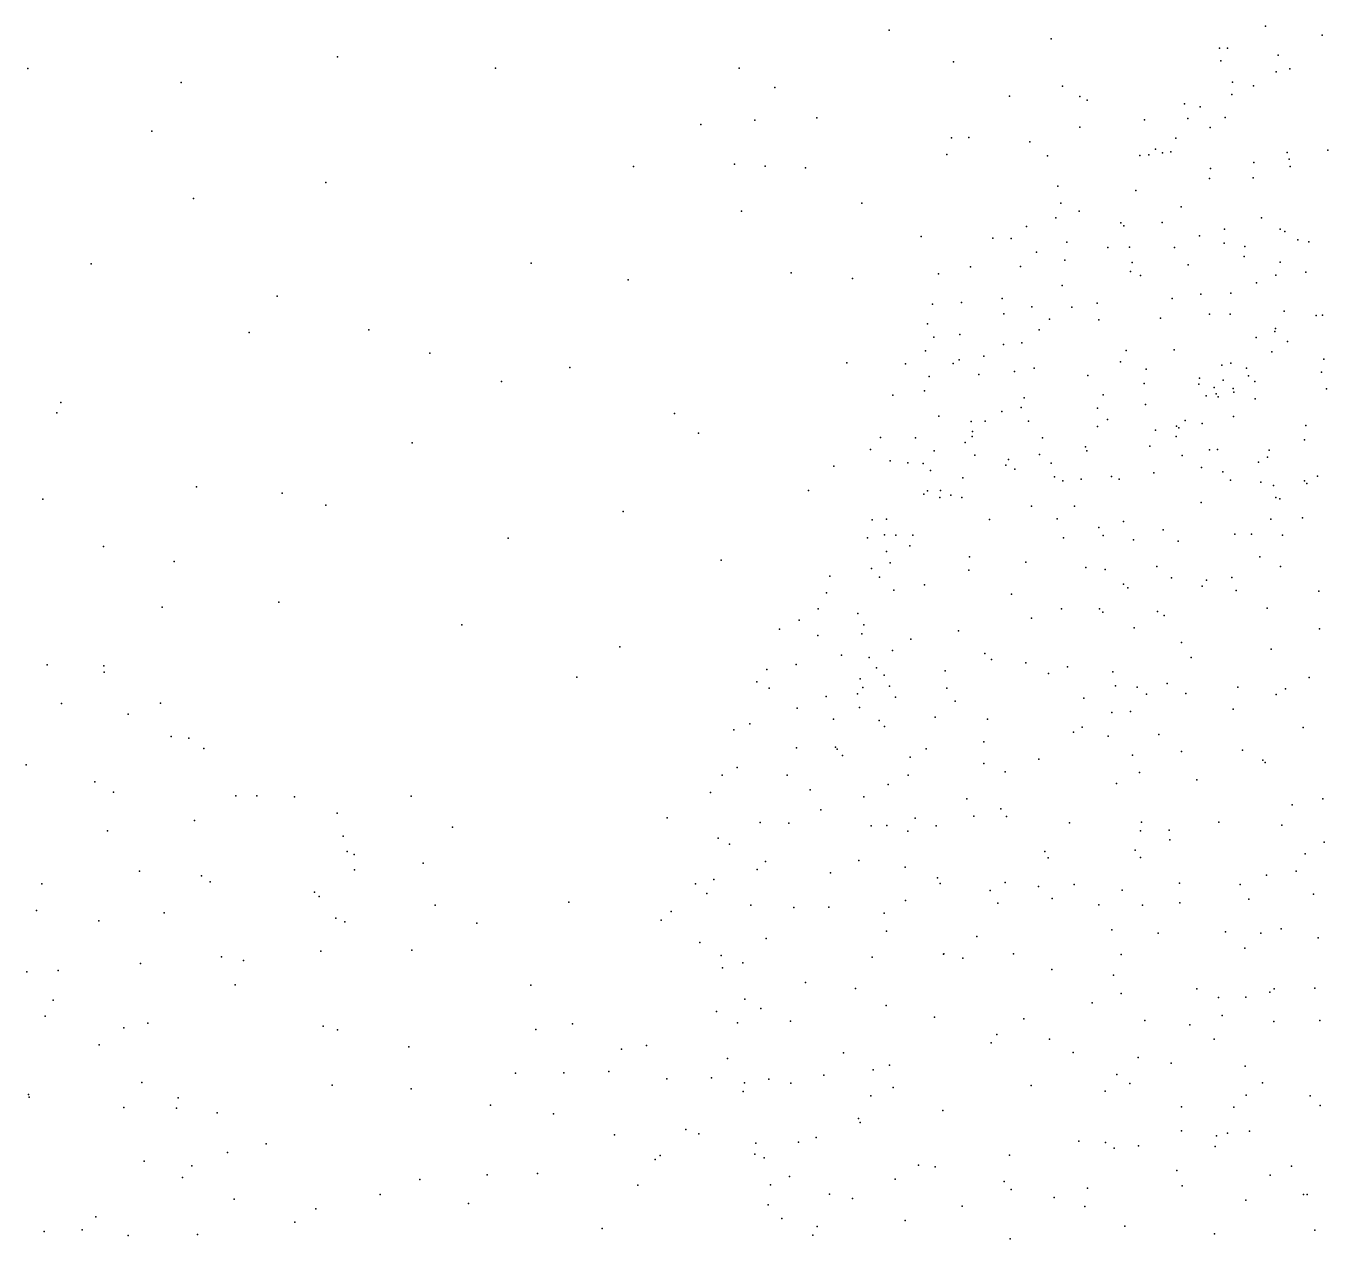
# Model space of a CAD drawing. Header units: metres. Extents: x -24.3 to 24.3, y -27.7 to 27.7.
# Drawn here: x -6.105 to -3.338, y -10.324 to -7.747 of the extents above; entities that cross this region are included whole.
import ezdxf

# ---------------------------------------------------------------- set-up
doc = ezdxf.new("R2010")
doc.units = ezdxf.units.M

msp = doc.modelspace()

# ---------------------------------------------------------------- linework, layer by layer
for p in [(-4.2708, -7.7557, -2.8026), (-3.4711, -7.7468, 18.2928), (-3.351, -7.766, 17.1645), (-3.9268, -7.774, -4.8503), (-3.569, -7.7938, 17.8286), (-3.5521, -7.7937, 17.666), (-5.443, -7.8121, 17.9273), (-4.1341, -7.823, -5.7727), (-3.5658, -7.8209, 18.2014), (-3.4443, -7.809, 0.0417), (-6.1014, -7.8372, 17.7065), (-5.1071, -7.8364, -6.6055), (-4.5896, -7.8363, -2.0824), (-3.4489, -7.844, 17.3501), (-3.4198, -7.8378, 18.5282), (-5.7752, -7.8668, -6.5606), (-4.5141, -7.8775, -6.298), (-3.9025, -7.8745, -3.731), (-3.5415, -7.8662, 18.376), (-3.4964, -7.8737, 17.5043), (-4.015, -7.896, -5.4839), (-3.8655, -7.8965, -4.3139), (-3.8503, -7.9041, -4.6858), (-3.6433, -7.9119, 18.2672), (-3.5429, -7.8926, 18.5062), (-3.61, -7.9182, 17.9421), (-4.6712, -7.956, -1.7024), (-4.5567, -7.9469, 17.9075), (-4.4243, -7.9418, -2.2797), (-3.8656, -7.9619, -3.4962), (-3.728, -7.946, 17.5572), (-3.6363, -7.943, 18.4073), (-3.5886, -7.9625, 17.7794), (-3.557, -7.9413, 17.6572), (-5.8378, -7.9704, 17.7603), (-4.1384, -7.9845, 17.7266), (-4.1014, -7.9833, -5.9946), (-3.9721, -7.993, -3.1421), (-3.662, -7.9848, 18.5834), (-4.1485, -8.0199, -2.6465), (-3.9342, -8.0225, 17.6227), (-3.7385, -8.0216, 18.6675), (-3.7189, -8.0207, 18.2332), (-3.7053, -8.0083, -0.2037), (-3.69, -8.0162, 18.1141), (-3.6725, -8.014, 18.7776), (-3.4254, -8.0156, 18.8826), (-3.3385, -8.0108, 17.1544), (-4.8141, -8.045, -6.6759), (-4.5995, -8.0406, -1.4615), (-4.5345, -8.0444, -1.9358), (-4.4485, -8.0484, -1.1345), (-3.5879, -8.0492, 18.9153), (-3.4958, -8.0365, 17.5374), (-3.4212, -8.0298, -0.0253), (-3.4186, -8.0449, 17.3626), (-3.5903, -8.0708, 17.7207), (-3.4976, -8.0693, 19.0129), (-5.4678, -8.079, 17.8231), (-3.9123, -8.0869, 18.6097), (-3.747, -8.0964, 18.9194), (-5.749, -8.1133, -6.6824), (-4.3289, -8.1233, 17.7393), (-3.9063, -8.1233, -0.398), (-3.6506, -8.1311, 19.0744), (-4.5846, -8.1399, -6.6434), (-3.9168, -8.1541, 18.8236), (-3.8674, -8.1403, 18.1901), (-3.4796, -8.1546, 17.5343), (-3.9788, -8.1728, -5.9675), (-3.7784, -8.1649, 18.0098), (-3.7723, -8.171, -5.1306), (-3.6905, -8.1641, 17.4199), (-3.5583, -8.1781, 19.2312), (-3.4403, -8.1785, 19.3079), (-3.4304, -8.1835, 19.4363), (-4.2029, -8.1937, -2.3273), (-4.0507, -8.1978, 18.4774), (-4.0114, -8.1984, 18.3491), (-3.8931, -8.2059, -5.6896), (-3.6115, -8.1928, 17.7717), (-3.5594, -8.2085, 19.3845), (-3.5154, -8.2151, 19.6702), (-3.4023, -8.201, 19.8635), (-3.3788, -8.205, 20.0131), (-3.958, -8.2271, 18.2106), (-3.8061, -8.2172, -2.9703), (-3.76, -8.2168, 19.1462), (-3.6644, -8.2172, -4.05), (-3.5169, -8.2367, 19.8888), (-5.9667, -8.2518, -6.6565), (-5.0314, -8.2508, 17.823), (-4.479, -8.2712, -1.3144), (-4.0984, -8.2585, 18.5932), (-3.9917, -8.2575, 18.9254), (-3.8973, -8.2442, 19.0589), (-3.7578, -8.2683, 19.2735), (-3.7542, -8.2494, -3.2275), (-3.6355, -8.2544, 19.7532), (-3.44, -8.2485, 17.4695), (-3.3858, -8.2698, 20.3607), (-4.8256, -8.286, -6.8236), (-4.3486, -8.2829, -6.6238), (-4.1663, -8.2733, -6.4045), (-3.9033, -8.298, 18.0258), (-3.737, -8.2765, 19.5143), (-3.4906, -8.2925, -0.1566), (-3.4496, -8.2762, 20.2227), (-5.5716, -8.3207, -6.8284), (-4.0306, -8.326, 18.182), (-3.6695, -8.3254, 17.7736), (-3.6085, -8.3166, -3.8013), (-3.5448, -8.3145, 20.1202), (-4.1791, -8.3379, -0.8148), (-4.117, -8.334, 18.721), (-3.9681, -8.3435, 19.2103), (-3.8828, -8.344, 19.3855), (-3.8287, -8.3358, 17.9102), (-3.4317, -8.3526, 20.4697), (-4.1894, -8.3796, 18.6017), (-4.0274, -8.358, 19.0857), (-3.9304, -8.3695, -0.462), (-3.8251, -8.3713, 19.7201), (-3.694, -8.3678, -0.295), (-3.5905, -8.3589, -4.2464), (-3.5461, -8.359, 20.25), (-3.3634, -8.3617, 21.1565), (-3.3499, -8.361, 21.7034), (-5.6311, -8.3977, 17.6653), (-5.3767, -8.3923, -6.9173), (-4.1763, -8.4078, 18.3758), (-4.121, -8.4023, 18.2543), (-3.9524, -8.3922, 17.4464), (-3.4913, -8.4087, 17.5952), (-3.4513, -8.3955, 20.5919), (-3.4501, -8.3894, 21.3811), (-4.1937, -8.4369, 18.7918), (-4.0278, -8.4236, 18.0525), (-3.9892, -8.4196, 19.3393), (-3.7676, -8.4364, 17.3376), (-3.6654, -8.435, 20.1935), (-3.4242, -8.4172, 21.0321), (-5.2468, -8.4417, 17.7272), (-4.3607, -8.4626, -6.7554), (-4.2364, -8.4646, 18.4627), (-4.1348, -8.464, -6.5409), (-4.1224, -8.4561, 19.0406), (-4.0695, -8.4485, -2.099), (-3.7795, -8.4604, 17.8098), (-3.545, -8.4631, 21.4006), (-3.4577, -8.4391, 20.7759), (-3.3474, -8.4543, 21.8774), (-4.9496, -8.4724, 17.7385), (-4.1859, -8.4915, -1.7753), (-4.0804, -8.4874, 19.2002), (-4.0047, -8.481, 19.5288), (-3.9631, -8.4735, 19.6937), (-3.849, -8.4896, 19.9894), (-3.725, -8.4758, -2.5946), (-3.5639, -8.4677, -3.3482), (-3.5114, -8.4735, -3.6388), (-3.5077, -8.4902, 16.9275), (-3.3522, -8.4821, 17.436), (-5.0946, -8.5024, -7.0095), (-3.7293, -8.5062, -5.7757), (-3.6128, -8.5074, -5.2008), (-3.6116, -8.4948, 20.4486), (-3.58, -8.5149, 21.5782), (-3.5614, -8.499, 21.2727), (-3.5398, -8.5171, 20.8366), (-3.4941, -8.5019, -3.8606), (-3.3413, -8.5176, 21.9836), (-6.0312, -8.5466, 17.5105), (-4.2629, -8.5312, 18.6812), (-4.1955, -8.5217, 18.3127), (-3.9838, -8.5365, -6.397), (-3.8162, -8.5306, 20.1414), (-3.5972, -8.5324, 20.6743), (-3.5763, -8.5282, 17.6268), (-3.572, -8.5347, 21.1081), (-3.5385, -8.525, -3.1334), (-3.493, -8.5387, 21.9162), (-6.0393, -8.5687, -6.7563), (-4.7274, -8.5703, -6.9636), (-4.1652, -8.5754, 18.1915), (-4.0315, -8.5659, 19.748), (-3.9905, -8.5571, 19.8845), (-3.828, -8.5584, -0.5118), (-3.7259, -8.5506, 20.3641), (-4.0965, -8.5872, 19.4855), (-4.0671, -8.5865, -0.9054), (-3.9751, -8.5865, 17.9154), (-3.8281, -8.5975, -6.1723), (-3.8067, -8.583, 17.793), (-3.6601, -8.5973, 21.6889), (-3.6555, -8.6005, 21.1917), (-3.6417, -8.5848, 20.7747), (-3.606, -8.5911, 21.8223), (-3.539, -8.5767, -4.9112), (-3.3853, -8.5953, 17.4836), (-4.6759, -8.6117, 17.6181), (-4.2896, -8.6213, 18.453), (-4.2151, -8.6217, 19.0286), (-4.0945, -8.6189, -1.5127), (-4.0936, -8.6082, 19.6131), (-3.9451, -8.6221, 17.3299), (-3.7048, -8.6058, 17.7105), (-3.6614, -8.6189, 21.0074), (-3.3882, -8.6259, 22.0612), (-5.2848, -8.6323, -7.0537), (-4.3104, -8.6465, 18.6402), (-4.1752, -8.6491, 19.2683), (-4.1096, -8.6316, -1.2801), (-4.0892, -8.6585, 19.8882), (-3.9517, -8.6571, 20.3286), (-3.8535, -8.641, 20.4174), (-3.8508, -8.6496, 20.5519), (-3.7171, -8.6397, 21.3647), (-3.5899, -8.6475, 21.9545), (-3.5733, -8.6465, -2.5064), (-3.4637, -8.6479, -2.8257), (-4.3883, -8.682, -6.8895), (-4.2689, -8.6703, 18.8676), (-4.2314, -8.6752, 18.2712), (-4.1985, -8.6764, 19.1415), (-4.0233, -8.6802, 20.4329), (-4.0172, -8.668, 20.0746), (-3.9265, -8.6759, -1.7891), (-3.6481, -8.6593, 16.9606), (-3.607, -8.6851, 17.6319), (-3.486, -8.6734, 17.5648), (-3.4671, -8.6625, -4.4408), (-4.1832, -8.6909, 19.405), (-4.1143, -8.7071, 20.5284), (-4.0038, -8.6884, 20.6186), (-3.9199, -8.7046, 17.8414), (-3.9019, -8.7134, -0.7763), (-3.8628, -8.7094, 20.9033), (-3.7983, -8.7038, 17.7524), (-3.7825, -8.7094, 21.1786), (-3.7082, -8.6959, 21.79), (-3.5621, -8.6943, -5.3288), (-3.5458, -8.7117, 16.7348), (-3.3887, -8.7133, -3.7469), (-3.3607, -8.7033, -3.298), (-5.7426, -8.7258, -6.9649), (-5.561, -8.7395, 17.5573), (-4.4421, -8.7336, 17.4865), (-4.1971, -8.7413, 19.54), (-4.1897, -8.7347, -6.7665), (-4.162, -8.7339, 20.3803), (-3.4812, -8.716, 22.0835), (-3.4545, -8.7228, 16.4058), (-3.3831, -8.7185, 17.4753), (-6.0693, -8.7524, 17.4291), (-5.4678, -8.7648, -7.0618), (-4.1634, -8.7488, 19.9283), (-4.1401, -8.7433, 20.088), (-4.1168, -8.7489, 20.6976), (-3.9682, -8.7673, 20.9235), (-3.8769, -8.7667, -6.409), (-3.6082, -8.7592, 22.0032), (-3.449, -8.7483, -4.6642), (-3.4406, -8.7516, 16.095), (-4.8362, -8.7783, -7.1091), (-4.3068, -8.7958, 18.4592), (-4.2765, -8.7946, 18.9129), (-4.0578, -8.7956, 17.9883), (-3.9142, -8.7939, -1.5021), (-3.4596, -8.7947, -4.9463), (-3.3926, -8.792, -4.1689), (-3.8256, -8.8125, 21.3523), (-3.7728, -8.7994, 21.7468), (-3.6885, -8.8173, -0.5991), (-5.0805, -8.8347, 17.5681), (-4.3172, -8.8342, 18.755), (-4.2806, -8.8279, 20.6185), (-4.2564, -8.8286, 19.1467), (-4.2268, -8.8511, 19.86), (-4.2205, -8.8288, 20.7551), (-3.9006, -8.8339, -1.2292), (-3.8163, -8.8295, 21.5241), (-3.7515, -8.8388, 17.7149), (-3.6568, -8.8414, -6.0013), (-3.5365, -8.8267, -2.1274), (-3.5013, -8.8263, -0.4006), (-3.4348, -8.8284, 15.6256), (-5.9401, -8.8529, -6.9166), (-4.2769, -8.8636, 20.0418), (-4.1003, -8.8743, 20.955), (-3.4835, -8.8744, 22.183), (-5.7904, -8.8846, 17.4466), (-4.6282, -8.8819, -7.0879), (-4.3087, -8.8993, 18.9592), (-4.2686, -8.8876, 19.697), (-4.1018, -8.9033, 18.0641), (-3.9805, -8.8859, 21.0643), (-3.8531, -8.8974, 21.4307), (-3.812, -8.9013, 16.9014), (-3.7023, -8.8954, 21.9794), (-3.4394, -8.8952, 15.4145), (-4.3971, -8.9155, 20.3789), (-4.2911, -8.9179, 19.3109), (-4.1959, -8.9338, 18.2298), (-3.7728, -8.9325, -0.8206), (-3.6708, -8.9193, -1.6473), (-3.5963, -8.9241, 17.6187), (-3.5426, -8.9182, 15.8732), (-4.4043, -8.9511, 20.2003), (-4.2607, -8.9453, 18.3958), (-4.011, -8.9543, 17.9453), (-3.7635, -8.9403, -1.4228), (-3.6057, -8.9371, 16.262), (-3.5339, -8.9459, -1.8378), (-3.3582, -8.9475, -4.5524), (-5.8159, -8.9813, -7.0514), (-5.5677, -8.9712, 17.4706), (-4.422, -8.9852, 20.6848), (-3.9046, -8.9852, 21.3046), (-3.8241, -8.9853, 21.78), (-3.7005, -8.9907, 17.7045), (-3.4677, -8.9838, -5.4054), (-4.4624, -9.0093, 17.3591), (-4.3378, -8.9953, 19.9162), (-3.9687, -9.005, 21.1997), (-3.8172, -8.992, 17.7922), (-3.6865, -8.9993, 16.5535), (-5.1791, -9.0188, 17.4649), (-4.5036, -9.0284, 20.4002), (-4.4224, -9.0419, 20.8184), (-4.3287, -9.0385, 19.6925), (-4.3249, -9.0188, 19.5273), (-4.1236, -9.0317, 17.0665), (-3.7501, -9.0257, 21.9787), (-3.3567, -9.0275, 17.4248), (-4.8433, -9.0656, 17.3981), (-4.2638, -9.0737, 18.5734), (-4.225, -9.0497, 18.3397), (-3.6498, -9.0563, -1.0358), (-3.4593, -9.071, 17.5315), (-4.3719, -9.0838, 19.8134), (-4.3134, -9.0887, 19.182), (-4.0676, -9.0797, 18.1251), (-4.0537, -9.0929, 21.1846), (-3.9806, -9.1001, -6.6848), (-3.629, -9.0887, -6.0684), (-6.0601, -9.1039, -6.8845), (-5.9397, -9.1064, -11.3472), (-5.9392, -9.12, 17.3554), (-4.5307, -9.1137, 20.1982), (-4.4685, -9.1036, 20.0454), (-4.2978, -9.1104, 20.9863), (-4.2815, -9.126, 18.8877), (-4.1521, -9.1166, 21.1114), (-3.9326, -9.1227, 17.9697), (-3.8917, -9.1082, 21.4808), (-3.7958, -9.1191, 21.8368), (-4.9343, -9.1305, -7.2341), (-4.5523, -9.1404, 20.5023), (-4.5259, -9.1537, 20.7054), (-4.3327, -9.1342, 17.1524), (-4.3271, -9.1521, 19.2952), (-4.2703, -9.1495, 19.0293), (-4.1482, -9.1534, 18.319), (-3.7902, -9.149, 16.3276), (-3.7442, -9.1513, 16.0043), (-3.6802, -9.1437, 17.7163), (-3.5303, -9.1513, 15.2926), (-3.4287, -9.1548, 22.2163), (-3.3783, -9.1307, -5.183), (-4.4049, -9.1717, 20.9195), (-4.3383, -9.1658, 19.5583), (-4.2573, -9.1728, 18.7511), (-4.1306, -9.1812, 16.8533), (-3.8571, -9.1749, -6.5069), (-3.724, -9.1664, 21.9843), (-3.6402, -9.1648, 22.0695), (-3.4486, -9.1668, -1.451), (-6.0297, -9.186, -11.9056), (-5.8879, -9.2092, -10.308), (-5.8191, -9.1854, -11.119), (-4.4667, -9.196, 19.9194), (-4.3341, -9.1948, 19.4185), (-3.798, -9.2051, 17.8672), (-3.7584, -9.2034, 15.7802), (-3.5401, -9.1985, 17.5975), (-4.5667, -9.2295, 20.5945), (-4.3889, -9.2197, 19.7008), (-4.2921, -9.2225, 21.0367), (-4.2805, -9.2353, 19.1199), (-4.1735, -9.2152, 18.486), (-4.0621, -9.2196, 18.2522), (-3.861, -9.2363, 21.5477), (-3.3915, -9.237, -0.8907), (-5.7964, -9.2567, -7.1125), (-5.7588, -9.26, -11.557), (-4.6011, -9.2424, 20.3784), (-4.0697, -9.2677, 21.2243), (-3.879, -9.247, 17.9949), (-3.8052, -9.2557, 21.7212), (-3.6979, -9.2522, 17.764), (-5.7272, -9.2816, -10.6296), (-4.4677, -9.2808, 20.8682), (-4.3846, -9.2793, 20.9814), (-4.3812, -9.2834, 16.9729), (-4.1923, -9.2829, 18.6768), (-3.65, -9.2886, 22.0003), (-3.5203, -9.2855, -5.8329), (-6.105, -9.3163, -12.1973), (-4.5938, -9.3225, 20.1), (-4.3702, -9.2966, -7.0735), (-4.2266, -9.3, 18.821), (-4.0694, -9.3134, 18.4245), (-3.9526, -9.3043, 21.3298), (-3.7541, -9.296, 21.8314), (-3.477, -9.3069, 22.134), (-3.472, -9.3119, 17.5254), (-4.6258, -9.3385, 17.1403), (-4.4873, -9.3388, 19.8031), (-4.2305, -9.3387, 18.9608), (-4.0242, -9.3313, 16.4446), (-3.7392, -9.3326, 17.8772), (-3.6169, -9.3485, 17.681), (-5.9585, -9.3529, -9.7374), (-5.9194, -9.3745, -12.0749), (-4.6509, -9.3754, 20.3105), (-4.4389, -9.3698, 19.6673), (-4.273, -9.3584, 19.1544), (-3.7875, -9.356, 15.5697), (-5.6595, -9.3828, -11.7175), (-5.6149, -9.3821, -10.4402), (-5.5347, -9.3848, 17.2632), (-5.2866, -9.3834, 17.2526), (-4.3246, -9.3846, 19.399), (-4.1062, -9.3885, 21.2241), (-3.4145, -9.4018, 17.4168), (-3.3494, -9.3885, 17.0765), (-5.4438, -9.4192, -11.1169), (-4.7426, -9.4289, -7.2146), (-4.4161, -9.4122, 20.971), (-4.2159, -9.4302, -6.9547), (-4.0911, -9.4254, 18.6983), (-4.0334, -9.4099, 18.5419), (-4.0214, -9.4263, 16.0173), (-5.9319, -9.4569, 17.2338), (-5.747, -9.4351, -9.9295), (-5.1986, -9.4492, -7.3205), (-4.545, -9.439, 19.8871), (-4.4843, -9.4407, 20.8752), (-4.309, -9.4465, 21.0669), (-4.2762, -9.4458, 16.5804), (-4.2315, -9.4578, 19.0497), (-4.1712, -9.4462, 18.9006), (-3.8876, -9.4395, 18.2798), (-3.7369, -9.4571, 15.3067), (-3.7347, -9.4384, -6.3711), (-3.676, -9.4556, 17.819), (-3.5704, -9.4387, 21.9511), (-3.4367, -9.4449, 22.0412), (-5.4313, -9.4681, -10.7813), (-4.6341, -9.4721, 16.9599), (-4.6101, -9.4853, 20.6469), (-3.6743, -9.4757, 21.7233), (-3.3467, -9.4808, 17.1821), (-5.4227, -9.5006, -10.5598), (-5.4074, -9.5068, -11.5632), (-3.9404, -9.5008, 18.5323), (-3.9332, -9.5143, 21.2748), (-3.7484, -9.498, 21.5469), (-3.737, -9.5137, 17.989), (-3.3869, -9.5057, -5.5852), (-5.8636, -9.5422, -12.2426), (-5.4067, -9.5398, -10.3258), (-5.261, -9.5254, -11.2852), (-4.5515, -9.5392, 20.7806), (-4.5335, -9.5219, 16.7696), (-4.3354, -9.5202, 19.4801), (-4.2372, -9.5341, 19.1768), (-3.4064, -9.5428, 21.9751), (-6.0712, -9.5691, -9.2933), (-5.7319, -9.5524, -7.1619), (-5.7137, -9.5654, -9.7045), (-4.6821, -9.5693, 20.304), (-4.6437, -9.5603, 20.5528), (-4.3955, -9.5464, 19.6196), (-4.1684, -9.5567, 21.142), (-4.1623, -9.5687, 19.0541), (-4.0241, -9.5664, 18.7969), (-3.8775, -9.5709, 15.4491), (-3.6539, -9.5682, 21.6067), (-3.525, -9.5711, 21.8249), (-3.4689, -9.551, 17.536), (-5.4923, -9.5871, -11.9325), (-5.482, -9.5962, -10.0695), (-4.6581, -9.5899, 20.1221), (-4.0563, -9.5838, 15.6929), (-3.9534, -9.5754, -6.7545), (-3.776, -9.5829, 18.2176), (-3.3692, -9.5917, 17.3837), (-6.0828, -9.6261, 17.1314), (-5.2358, -9.6148, -10.808), (-4.9515, -9.6083, 16.9898), (-4.5649, -9.6151, 19.913), (-4.4737, -9.6194, 19.7081), (-4.3992, -9.6188, 20.9564), (-4.2364, -9.605, 19.2848), (-4.0403, -9.6106, 21.1918), (-3.9245, -9.6006, 18.6583), (-3.8253, -9.6138, 18.4172), (-3.7325, -9.6146, 21.4456), (-3.653, -9.6096, 17.8433), (-3.5067, -9.602, -5.9667), (-5.9502, -9.6481, -6.914), (-5.8117, -9.631, -9.4516), (-5.4466, -9.6422, -7.2606), (-5.4276, -9.6505, 17.0897), (-5.147, -9.6532, -11.0768), (-4.7552, -9.6466, -7.1823), (-4.7339, -9.6281, 16.8272), (-4.2813, -9.632, 21.0354), (-4.2766, -9.6698, 19.4108), (-4.0845, -9.6811, 19.066), (-3.7979, -9.6674, 21.3185), (-3.6991, -9.6742, 18.1268), (-3.5564, -9.6711, 17.6985), (-3.4811, -9.6744, 17.5828), (-3.4377, -9.6654, 21.7489), (-4.6732, -9.6942, 20.3308), (-4.5325, -9.6855, 19.8224), (-3.5151, -9.7064, 21.6085), (-3.3595, -9.6844, 14.9618), (-5.6896, -9.7247, -12.3096), (-5.6428, -9.7323, -9.5677), (-5.4785, -9.7123, -9.8678), (-5.285, -9.7107, -11.8623), (-4.6281, -9.7215, 20.5153), (-4.5819, -9.7376, 16.4224), (-4.307, -9.725, 15.8705), (-4.1552, -9.7186, 21.1013), (-4.1547, -9.7183, 19.2684), (-4.1143, -9.7271, -6.8411), (-4.0068, -9.7179, 18.9841), (-3.7778, -9.7198, -6.4522), (-6.1033, -9.7563, 3.4772), (-6.0364, -9.7533, 3.2379), (-5.8617, -9.7387, -12.5267), (-4.6249, -9.7482, 20.0609), (-3.925, -9.7514, 21.2021), (-3.794, -9.7636, 18.564), (-5.6608, -9.7843, -7.1752), (-5.0324, -9.7844, -10.8664), (-4.4487, -9.7788, 20.843), (-4.3424, -9.7916, 19.557), (-3.6173, -9.7927, 18.0091), (-3.4525, -9.7928, 17.6194), (-3.3664, -9.7908, 17.4772), (-6.0471, -9.8166, 2.5082), (-4.5775, -9.8146, 20.5975), (-3.7777, -9.8021, 21.2552), (-3.5713, -9.8111, 21.4261), (-3.5133, -9.8105, 17.7371), (-3.4618, -9.7997, 21.5226), (-4.6378, -9.8409, 20.2969), (-4.5438, -9.8341, 19.8786), (-4.2772, -9.8276, 20.9844), (-3.8399, -9.8222, 18.7692), (-6.0644, -9.8504, -6.7749), (-5.8972, -9.8756, 2.8654), (-5.8465, -9.8656, -9.1155), (-5.4736, -9.8722, 16.9275), (-4.944, -9.8667, -11.5553), (-4.5935, -9.8648, 16.1713), (-4.4806, -9.8612, 19.7586), (-4.1744, -9.8524, 21.0433), (-3.9851, -9.8566, -6.6432), (-3.7278, -9.8598, 18.5029), (-3.6317, -9.8689, 15.1036), (-3.563, -9.849, 17.9049), (-3.4533, -9.8621, -5.8658), (-3.3557, -9.8601, -5.667), (-5.4433, -9.8798, -9.6679), (-5.0214, -9.8792, -10.4922), (-4.0423, -9.8894, 15.3262), (-3.9303, -9.8993, 21.1295), (-3.58, -9.8996, 21.3357), (-5.9495, -9.9114, -12.7022), (-5.2915, -9.9157, -12.1695), (-4.8395, -9.9208, -11.0882), (-4.7867, -9.9128, 16.3592), (-4.368, -9.9288, 19.6045), (-4.0539, -9.907, 19.2997), (-3.8798, -9.9275, 19.0213), (-4.6143, -9.9406, 20.1576), (-4.2702, -9.9544, 20.9173), (-3.7416, -9.9386, 18.6321), (-3.6714, -9.9503, 18.4242), (-3.5144, -9.9568, 17.9238), (-5.0651, -9.9719, -7.1445), (-4.962, -9.9708, -11.9183), (-4.8669, -9.9684, -10.7229), (-4.7433, -9.9838, -11.3402), (-4.6487, -9.9817, -7.033), (-4.5266, -9.9845, 20.5972), (-4.4099, -9.9758, 20.7684), (-4.3046, -9.9647, -6.8973), (-3.7868, -9.9747, 18.8044), (-5.859, -9.9918, -6.9251), (-5.4546, -9.9971, -12.3701), (-5.2866, -10.0051, -7.1229), (-4.5809, -10.0105, 20.0674), (-4.5781, -9.9925, 20.4354), (-4.4802, -9.9932, 19.7876), (-4.2623, -10.0023, 19.5162), (-3.9692, -9.998, 19.232), (-3.8116, -10.0099, 18.9163), (-3.7595, -9.9935, 21.142), (-3.4774, -9.9926, 21.3386), (-6.0997, -10.0169, -12.8489), (-6.0983, -10.0225, -8.791), (-5.7815, -10.0242, 3.2805), (-5.1181, -10.0398, -12.1132), (-4.3101, -10.0201, 15.4907), (-3.5122, -10.0188, 18.0326), (-3.376, -10.0197, 21.402), (-3.3553, -10.0407, 17.7541), (-5.8969, -10.0449, 16.8788), (-5.785, -10.0459, 2.5793), (-5.6986, -10.0561, 2.8584), (-4.9843, -10.0581, -10.1448), (-4.3364, -10.0679, 20.7885), (-4.1572, -10.0507, -6.71), (-3.6499, -10.043, 21.1704), (-3.5386, -10.0439, 21.2455), (-4.7028, -10.0912, -10.8763), (-4.3322, -10.0765, 19.5933), (-3.6495, -10.0941, 18.5149), (-3.5055, -10.0948, 18.1562), (-5.5948, -10.1222, 3.0526), (-4.8543, -10.1031, 16.0328), (-4.6756, -10.1004, -11.5364), (-4.5539, -10.1205, 15.6773), (-4.4637, -10.1181, 20.5984), (-4.4257, -10.1082, 19.706), (-3.868, -10.116, 21.0236), (-3.8114, -10.119, 15.131), (-3.5752, -10.1046, -6.1035), (-3.5522, -10.0993, 18.276), (-5.6767, -10.1403, -9.0024), (-4.7575, -10.147, -11.828), (-4.5561, -10.1435, 20.1984), (-4.5365, -10.1516, 19.9582), (-4.0151, -10.1458, 19.2747), (-3.7929, -10.1308, 18.9603), (-3.7411, -10.1262, 18.8431), (-3.5782, -10.1275, 18.3902), (-5.8541, -10.1586, 2.3217), (-5.753, -10.1683, 16.7024), (-4.7683, -10.155, -10.4481), (-4.2086, -10.1672, 20.84), (-4.1732, -10.1707, 19.4067), (-3.6598, -10.1787, 21.0656), (-3.4159, -10.1691, 18.0901), (-5.7723, -10.1931, -6.842), (-5.268, -10.198, -12.3455), (-5.1251, -10.1878, 16.2229), (-5.0183, -10.1846, -9.8937), (-4.4828, -10.1915, -6.8349), (-4.2579, -10.1972, 19.512), (-4.0263, -10.2019, 20.9244), (-3.4615, -10.1881, 18.2225), (-5.3523, -10.2295, -9.3406), (-4.8052, -10.2094, -10.1986), (-4.5233, -10.2091, 20.3442), (-4.3976, -10.2288, 19.685), (-4.0119, -10.2188, 15.1959), (-3.9206, -10.2357, 19.1593), (-3.8496, -10.2163, 19.0524), (-3.6485, -10.2108, 18.6205), (-3.3908, -10.2295, 21.2121), (-3.3829, -10.2295, -5.7694), (-5.6628, -10.2391, 2.561), (-5.4892, -10.2599, 16.4266), (-5.1649, -10.2484, -6.9745), (-4.5279, -10.2514, 20.1333), (-4.3488, -10.2383, 20.6637), (-4.1157, -10.2541, -6.5852), (-3.855, -10.2548, 20.9658), (-3.513, -10.2415, 18.4436), (-5.9565, -10.2773, 3.6106), (-5.5341, -10.2886, -6.9404), (-4.4987, -10.2805, -11.4967), (-4.2371, -10.2845, 20.737), (-6.0662, -10.3085, -12.8761), (-5.986, -10.3049, 16.6472), (-5.8882, -10.3169, -8.6976), (-5.7409, -10.3145, -12.6574), (-4.881, -10.3019, -6.9339), (-4.4331, -10.3157, -11.0655), (-4.424, -10.2976, 20.5265), (-3.7703, -10.297, 18.907), (-3.5793, -10.3133, 18.6189), (-3.3665, -10.3051, 18.2276), (-4.0135, -10.324, 19.2204)]:
    msp.add_point(p)

doc.saveas('drawing.dxf')
